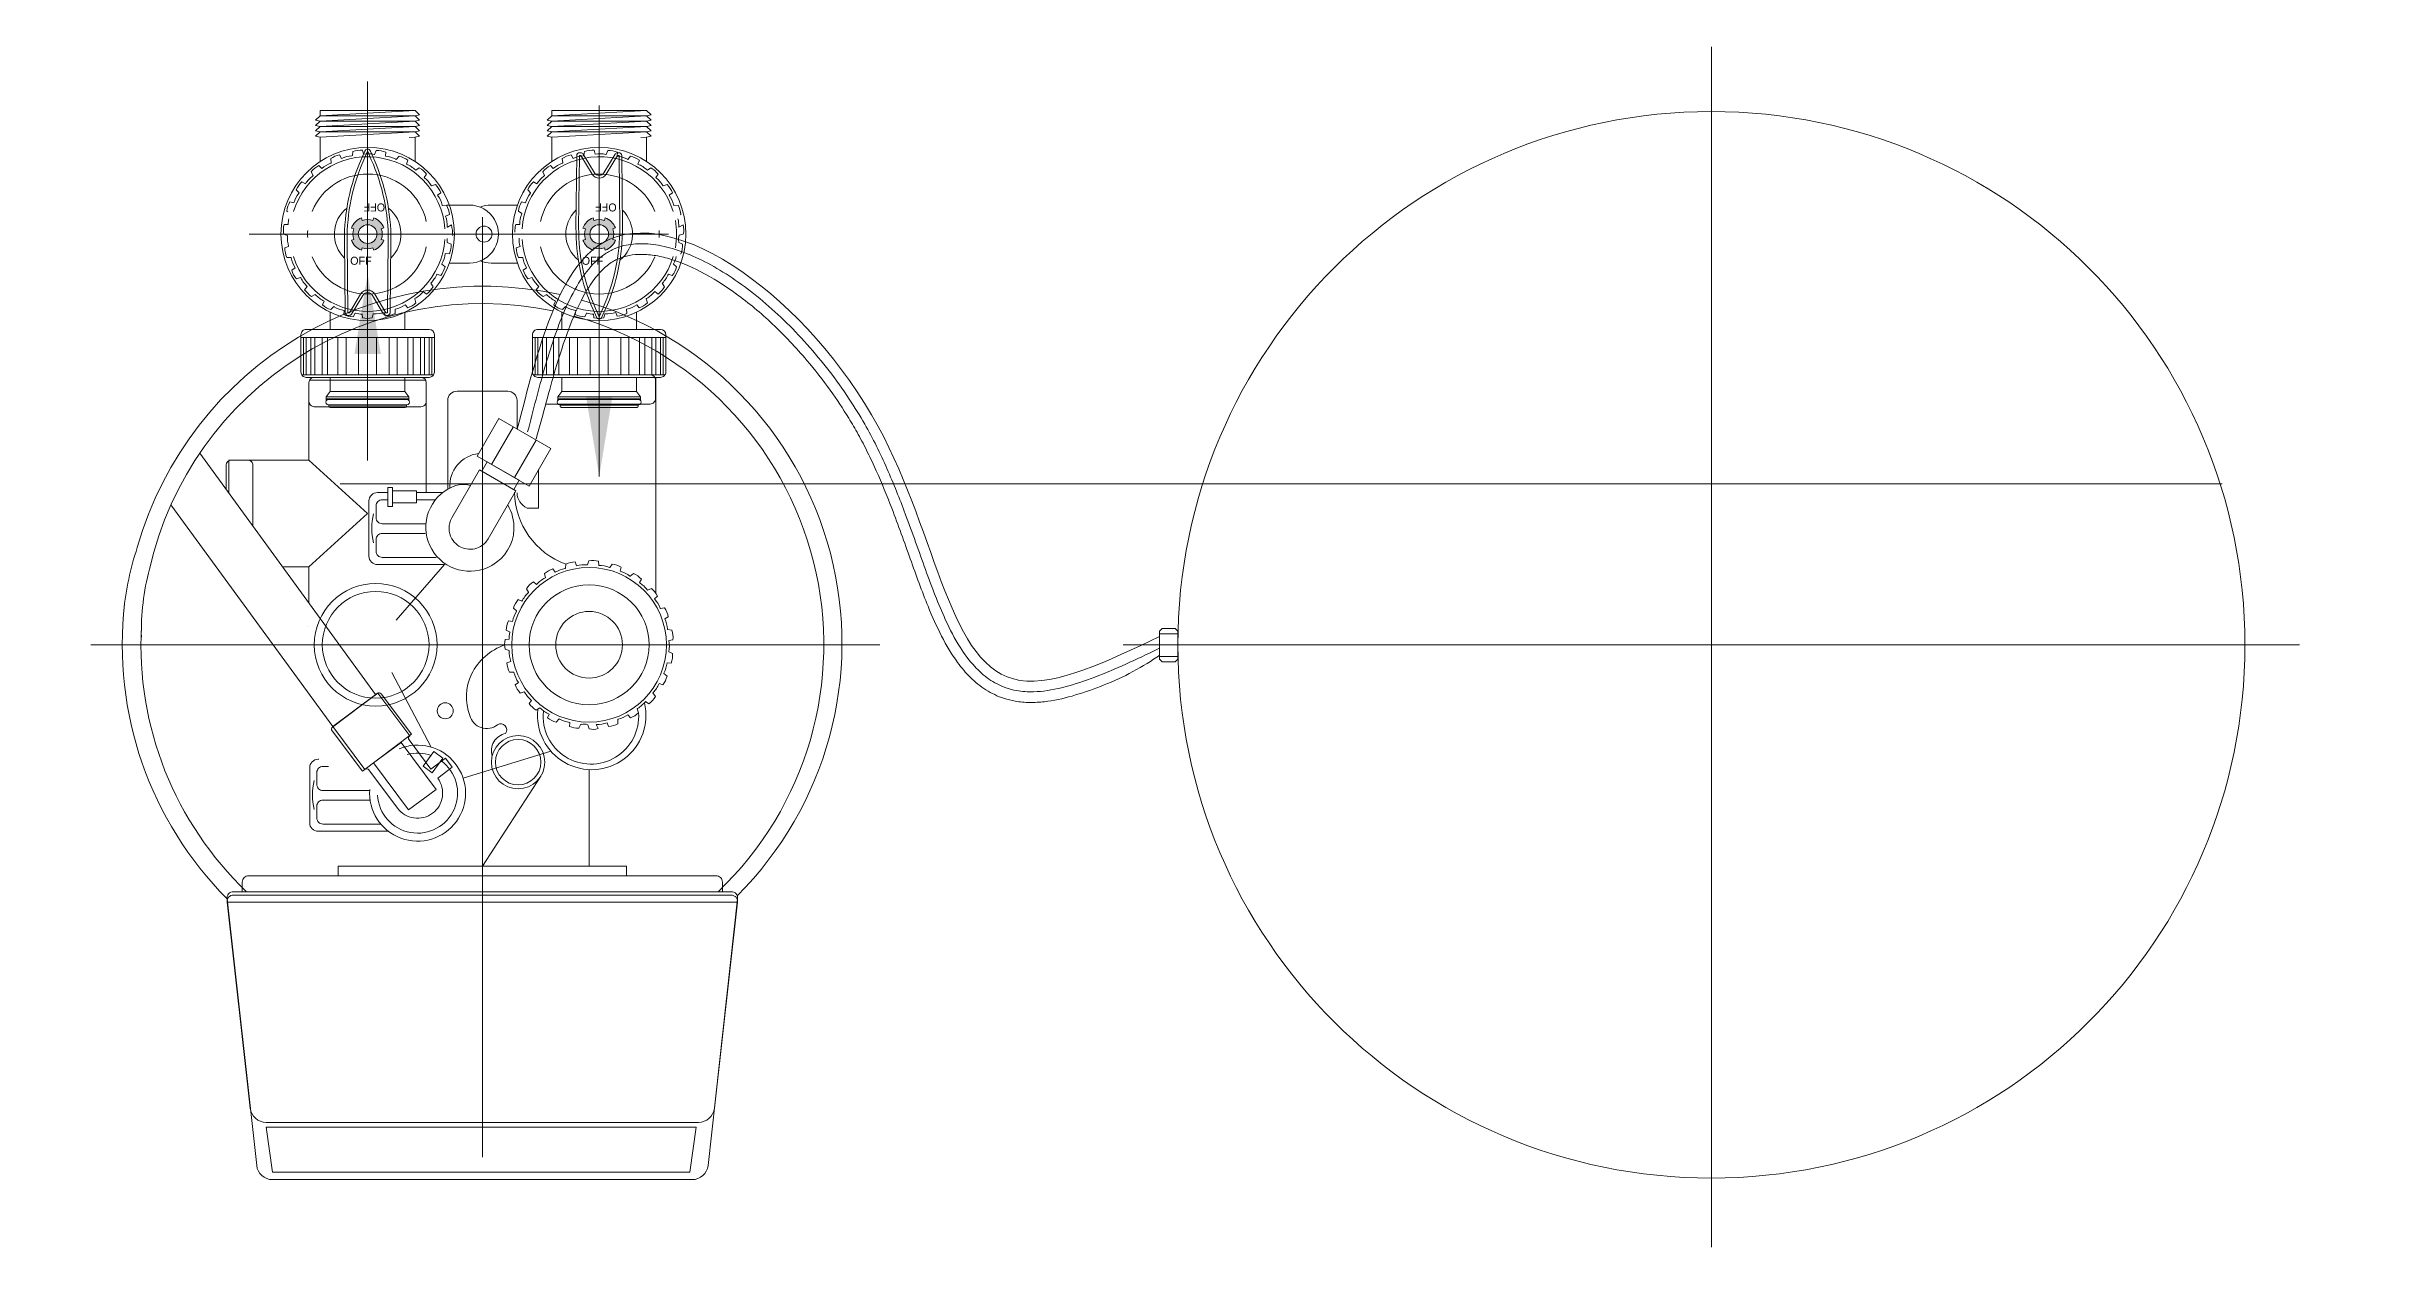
# Model space of a CAD drawing. Header units: millimetres. Extents: x -164867 to 807677, y -316775 to 513985.
# Drawn here: x 247544 to 248420, y 457676 to 458127 of the extents above; entities that cross this region are included whole.
import ezdxf

# ---------------------------------------------------------------- set-up
doc = ezdxf.new("R2010")
doc.units = ezdxf.units.MM
doc.linetypes.add('CENTER2', pattern=[28.575, 19.05, -3.175, 3.175, -3.175])
doc.linetypes.add('А_Штрихпунктирная', pattern=[1340.555525, 705.555534, -352.777767, 0, -282.222223])
doc.layers.add('00_asys', color=7, linetype='CENTER2', lineweight=13)
doc.layers.add('TECHNO', color=7, linetype='Continuous', lineweight=15)
doc.styles.add('1-floor_Tehnology_2011-07-12$0$my style', font='verdanai.ttf')
doc.styles.add('1-floor_Tehnology_2011-07-12$0$Standard', font='arial.ttf')
doc.dimstyles.new('1-floor_Tehnology_2011-07-12$0$ISO-25', dxfattribs={"dimtxt": 250, "dimasz": 200, "dimexe": 200, "dimexo": 200, "dimgap": 30, "dimtad": 1, "dimdec": 0, "dimtxsty": '1-floor_Tehnology_2011-07-12$0$my style', "dimblk": '1-floor_Tehnology_2011-07-12$0$_Oblique', "dimcen": 0, "dimdle": 200, "dimadec": 0, "dimazin": 0, "dimtfac": 1, "dimtdec": 0, "dimtmove": 0, "dimatfit": 3, "dimfxl": 1, "dimlwd": 0, "dimlwe": 0, "dimarcsym": 0})

# ---------------------------------------------------------------- blocks, each defined once
blk = doc.blocks.new('1-floor_Tehnology_2011-07-12$0$_Oblique')
at = {"color": 0, "linetype": 'ByBlock', "lineweight": -2}
blk.add_line((-0.5, -0.5), (0.5, 0.5), dxfattribs=at)
blk = doc.blocks.new('OSI Garmatnaya')
at = {"layer": '00_asys', "linetype": 'А_Штрихпунктирная', "transparency": 33554687}
blk.add_lwpolyline([(-6087.31, 0), (59815.7, 0)], dxfattribs=at)
blk = doc.blocks.new('169 ukis')
at = {"lineweight": 0}
h = blk.add_hatch(color=0, dxfattribs=at)
edge = h.paths.add_edge_path()
edge.add_arc((-119514.94, -204680.77), 6.5, 290.72274, 339.53038)
edge.add_line((-119508.85, -204683.05), (-119509.81, -204682.77))
edge.add_arc((-119514.94, -204680.77), 5.5, 338.67632, 381.32369)
edge.add_line((-119509.81, -204678.77), (-119508.86, -204678.47))
edge.add_arc((-119514.94, -204680.77), 6.5, 20.72274, 69.53038)
edge.add_line((-119512.67, -204674.68), (-119512.94, -204675.65))
edge.add_arc((-119514.94, -204680.77), 5.5, 68.67632, 111.32369)
edge.add_line((-119516.94, -204675.65), (-119517.24, -204674.69))
edge.add_arc((-119514.94, -204680.77), 6.5, 110.72274, 159.53038)
edge.add_line((-119521.03, -204678.5), (-119520.06, -204678.77))
edge.add_arc((-119514.94, -204680.77), 5.5, 158.67632, 201.32368)
edge.add_line((-119520.06, -204682.77), (-119521.02, -204683.07))
edge.add_arc((-119514.94, -204680.77), 6.5, 200.72274, 249.53038)
edge.add_line((-119517.21, -204686.86), (-119516.94, -204685.9))
edge.add_arc((-119514.94, -204680.77), 5.5, 248.67632, 291.32368)
edge.add_line((-119512.94, -204685.9), (-119512.64, -204686.85))
edge = h.paths.add_edge_path(flags=16)
edge.add_arc((-119514.94, -204680.77), 3.5, 0, 360)
h = blk.add_hatch(color=0, dxfattribs=at)
edge = h.paths.add_edge_path()
edge.add_arc((-119514.94, -204767.57), 6.5, 110.72274, 159.53038)
edge.add_line((-119521.03, -204765.3), (-119520.06, -204765.57))
edge.add_arc((-119514.94, -204767.57), 5.5, 158.67632, 201.32369)
edge.add_line((-119520.06, -204769.57), (-119521.02, -204769.87))
edge.add_arc((-119514.94, -204767.57), 6.5, 200.72274, 249.53038)
edge.add_line((-119517.21, -204773.66), (-119516.94, -204772.7))
edge.add_arc((-119514.94, -204767.57), 5.5, 248.67632, 291.32369)
edge.add_line((-119512.94, -204772.7), (-119512.64, -204773.65))
edge.add_arc((-119514.94, -204767.57), 6.5, 290.72274, 339.53038)
edge.add_line((-119508.85, -204769.85), (-119509.81, -204769.57))
edge.add_arc((-119514.94, -204767.57), 5.5, 338.67632, 381.32368)
edge.add_line((-119509.81, -204765.57), (-119508.86, -204765.27))
edge.add_arc((-119514.94, -204767.57), 6.5, 20.72274, 69.53038)
edge.add_line((-119512.67, -204761.48), (-119512.94, -204762.45))
edge.add_arc((-119514.94, -204767.57), 5.5, 68.67632, 111.32368)
edge.add_line((-119516.94, -204762.45), (-119517.24, -204761.49))
edge = h.paths.add_edge_path(flags=16)
edge.add_arc((-119514.94, -204767.57), 3.5, 0, 360)
at = {"lineweight": 0, "ltscale": 0.5}
for p, q in [((-119360.89, -204484.29), (-119360.89, -204043.41)), ((-119585.22, -204263.83), (-119134.92, -204263.83)), ((-119360.89, -204871.33), (-119360.89, -204575.58)), ((-119514.94, -204654.81, 0), (-119514.94, -204811.93, 0)), ((-119445.27, -204680.77, 0), (-119563.11, -204680.77, 0)), ((-119521.33, -204724.57), (-119168.68, -204724.57)), ((-119444.9, -204767.57, 0), (-119572.11, -204767.57, 0))]:
    blk.add_line(p, q, dxfattribs=at)
at = {"lineweight": 0}
for p, q in [((-119365.02, -204470.7), (-119365.02, -204463.83)), ((-119356.48, -204470.7), (-119356.48, -204463.83)), ((-119479.2, -204703.77, 0), (-119479.2, -204657.77, 0)), ((-119476.2, -204655.77, 0), (-119477.2, -204655.77, 0)), ((-119462.2, -204656.77, 0), (-119476.2, -204656.77, 0)), ((-119462.2, -204657.77, 0), (-119476.2, -204657.77, 0)), ((-119462.2, -204705.5, 0), (-119462.2, -204656.04, 0)), ((-119559.66, -204661.27, 0), (-119561.26, -204663, 0)), ((-119559.26, -204698.54, 0), (-119561.26, -204663, 0)), ((-119561.26, -204663, 0), (-119561.26, -204698.54, 0)), ((-119559.66, -204661.27, 0), (-119559.26, -204663, 0)), ((-119557.66, -204661.27, 0), (-119559.26, -204663, 0)), ((-119557.26, -204698.54, 0), (-119559.26, -204663, 0)), ((-119559.26, -204663, 0), (-119559.26, -204698.54, 0)), ((-119557.66, -204661.27, 0), (-119557.26, -204663, 0)), ((-119555.66, -204661.27, 0), (-119557.26, -204663, 0)), ((-119555.26, -204698.54, 0), (-119557.26, -204663, 0)), ((-119557.26, -204663, 0), (-119557.26, -204698.54, 0)), ((-119555.66, -204661.27, 0), (-119555.26, -204663, 0)), ((-119553.66, -204661.27, 0), (-119555.26, -204663, 0)), ((-119553.26, -204698.54, 0), (-119555.26, -204663, 0)), ((-119555.26, -204663, 0), (-119555.26, -204698.54, 0)), ((-119553.66, -204661.27, 0), (-119553.26, -204663, 0)), ((-119551.66, -204661.27, 0), (-119553.26, -204663, 0)), ((-119553.26, -204663, 0), (-119553.26, -204698.54, 0)), ((-119551.26, -204698.54, 0), (-119553.25, -204663, 0)), ((-119551.66, -204661.27, 0), (-119551.26, -204663, 0)), ((-119551.26, -204663, 0), (-119550.26, -204663, 0)), ((-119551.13, -204665.22, 0), (-119551.25, -204663.02, 0)), ((-119542.15, -204663, 0), (-119550.26, -204663, 0)), ((-119479.2, -204666.77, 0), (-119485.61, -204666.77, 0)), ((-119462.2, -204659.51, 0), (-119476.2, -204659.51, 0)), ((-119462.2, -204661.01, 0), (-119476.2, -204661.01, 0)), ((-119462.2, -204663.69, 0), (-119476.2, -204663.69, 0)), ((-119462.2, -204665.69, 0), (-119476.2, -204665.69, 0)), ((-119462.2, -204702.77, 0), (-119462.2, -204658.77, 0)), ((-119461.2, -204659.57, 0), (-119461.2, -204698.57, 0)), ((-119380.27, -204659.57, 0), (-119461.2, -204659.57, 0)), ((-119455.94, -204666.77, 0), (-119461.2, -204666.77, 0)), ((-119455.94, -204666.77, 0), (-119453.94, -204665.29, 0)), ((-119455.94, -204680.77, 0), (-119455.94, -204666.77, 0)), ((-119453.94, -204665.29, 0), (-119452.58, -204665.29, 0)), ((-119453.94, -204680.77, 0), (-119453.94, -204665.29, 0)), ((-119453.14, -204680.77, 0), (-119453.14, -204665.29, 0)), ((-119452.94, -204680.77, 0), (-119452.94, -204666.04, 0)), ((-119450.94, -204680.77, 0), (-119450.94, -204666.04, 0)), ((-119450.36, -204666.17, 0), (-119450.94, -204666.17, 0)), ((-119450.74, -204680.77, 0), (-119450.74, -204666.17, 0)), ((-119449.94, -204680.77, 0), (-119449.94, -204666.7, 0)), ((-119516.94, -204675.65, 0), (-119517.24, -204674.69, 0)), ((-119512.67, -204674.68, 0), (-119512.94, -204675.65, 0)), ((-119462.2, -204669.65, 0), (-119476.2, -204669.65, 0)), ((-119462.2, -204672.68, 0), (-119476.2, -204672.68, 0)), ((-119521.03, -204678.5, 0), (-119520.06, -204678.77, 0)), ((-119520.06, -204682.77, 0), (-119521.02, -204683.07, 0)), ((-119509.81, -204678.77, 0), (-119508.86, -204678.47, 0)), ((-119508.85, -204683.05, 0), (-119509.81, -204682.77, 0)), ((-119462.2, -204677.39, 0), (-119476.2, -204677.39, 0)), ((-119462.2, -204680.77, 0), (-119476.2, -204680.77, 0)), ((-119462.2, -204680.77, 0), (-119476.2, -204680.77, 0)), ((-119462.2, -204684.16, 0), (-119476.2, -204684.16, 0)), ((-119455.94, -204680.77, 0), (-119455.94, -204694.77, 0)), ((-119453.94, -204680.77, 0), (-119453.94, -204696.26, 0)), ((-119453.14, -204680.77, 0), (-119453.14, -204696.26, 0)), ((-119452.94, -204680.77, 0), (-119452.94, -204695.5, 0)), ((-119450.94, -204680.77, 0), (-119450.94, -204695.5, 0)), ((-119450.74, -204680.77, 0), (-119450.74, -204695.38, 0)), ((-119449.94, -204680.77, 0), (-119449.94, -204694.85, 0)), ((-119517.21, -204686.86, 0), (-119516.94, -204685.9, 0)), ((-119512.94, -204685.9, 0), (-119512.64, -204686.85, 0)), ((-119462.2, -204688.86, 0), (-119476.2, -204688.86, 0)), ((-119462.2, -204691.89, 0), (-119476.2, -204691.89, 0)), ((-119314.14, -204684.57), (-119277.9, -204684.57)), ((-119559.26, -204698.54, 0), (-119561.26, -204698.54, 0)), ((-119557.66, -204700.27, 0), (-119559.26, -204698.54, 0)), ((-119557.66, -204700.27, 0), (-119557.26, -204698.54, 0)), ((-119555.66, -204700.28, 0), (-119557.26, -204698.55, 0)), ((-119555.66, -204700.28, 0), (-119555.26, -204698.55, 0)), ((-119553.66, -204700.27, 0), (-119555.26, -204698.54, 0)), ((-119553.66, -204700.27, 0), (-119553.26, -204698.54, 0)), ((-119551.66, -204700.27, 0), (-119553.26, -204698.54, 0)), ((-119551.66, -204700.27, 0), (-119551.26, -204698.54, 0)), ((-119551.26, -204698.54, 0), (-119542.15, -204698.54, 0)), ((-119479.2, -204694.77, 0), (-119485.61, -204694.77, 0)), ((-119462.2, -204695.85, 0), (-119476.2, -204695.85, 0)), ((-119462.2, -204697.85, 0), (-119476.2, -204697.85, 0)), ((-119462.2, -204700.53, 0), (-119476.2, -204700.53, 0)), ((-119455.94, -204694.77, 0), (-119461.2, -204694.77, 0)), ((-119455.94, -204694.77, 0), (-119453.94, -204696.26, 0)), ((-119453.94, -204696.26, 0), (-119452.58, -204696.26, 0)), ((-119450.36, -204695.38, 0), (-119450.94, -204695.38, 0)), ((-119310.9, -204731.76, 0), (-119321.01, -204698.88, 0)), ((-119476.2, -204705.77, 0), (-119477.2, -204705.77, 0)), ((-119462.2, -204702.03, 0), (-119476.2, -204702.03, 0)), ((-119462.2, -204703.77, 0), (-119476.2, -204703.77, 0)), ((-119462.2, -204704.77, 0), (-119476.2, -204704.77, 0)), ((-119437.62, -204704.4), (-119423.59, -204712.5)), ((-119412.2, -204703.57, 0), (-119426.7, -204703.57, 0)), ((-119412.2, -204703.57, 0), (-119412.2, -204707.8, 0)), ((-119311.69, -204702.64), (-119277.9, -204724.57)), ((-119525.82, -204721.3, 0), (-119525.82, -204711.4, 0)), ((-119504.06, -204721.3, 0), (-119504.07, -204711.4, 0)), ((-119456.03, -204715.07, 0), (-119456.03, -204734.07, 0)), ((-119441.75, -204711.57, 0), (-119452.53, -204711.57, 0)), ((-119442.57, -204712.98), (-119428.54, -204721.08)), ((-119360.9, -204752.53), (-119360.9, -204716.2)), ((-119525.82, -204729.44, 0), (-119525.76, -204737.98, 0)), ((-119504.06, -204729.43, 0), (-119504.06, -204736.95, 0)), ((-119479.2, -204790.57, 0), (-119479.2, -204744.57, 0)), ((-119476.2, -204742.57, 0), (-119477.2, -204742.57, 0)), ((-119462.2, -204743.57, 0), (-119476.2, -204743.57, 0)), ((-119462.2, -204744.57, 0), (-119476.2, -204744.57, 0)), ((-119462.2, -204792.3, 0), (-119462.2, -204742.84, 0)), ((-119462.2, -204789.57, 0), (-119462.2, -204745.57, 0)), ((-119459.2, -204745.57, 0), (-119418.08, -204745.57, 0)), ((-119452.53, -204737.57, 0), (-119419.23, -204737.57, 0)), ((-119418, -204749.24), (-119418, -204739.38)), ((-119415.3, -204749.24), (-119415.3, -204742.13)), ((-119370.13, -204756.83), (-119391, -204738.73)), ((-119350.47, -204758.55), (-119322.51, -204743.74)), ((-119559.66, -204748.07, 0), (-119561.26, -204749.8, 0)), ((-119559.26, -204785.34, 0), (-119561.26, -204749.8, 0)), ((-119561.26, -204749.8, 0), (-119561.26, -204785.34, 0)), ((-119559.66, -204748.07, 0), (-119559.26, -204749.8, 0)), ((-119557.66, -204748.07, 0), (-119559.26, -204749.8, 0)), ((-119559.26, -204749.8, 0), (-119559.26, -204785.34, 0)), ((-119557.26, -204785.34, 0), (-119559.26, -204749.8, 0)), ((-119557.66, -204748.07, 0), (-119557.26, -204749.8, 0)), ((-119555.66, -204748.07, 0), (-119557.26, -204749.8, 0)), ((-119555.26, -204785.34, 0), (-119557.26, -204749.8, 0)), ((-119557.26, -204749.8, 0), (-119557.26, -204785.34, 0)), ((-119555.66, -204748.07, 0), (-119555.26, -204749.8, 0)), ((-119553.66, -204748.07, 0), (-119555.26, -204749.8, 0)), ((-119553.26, -204785.34, 0), (-119555.26, -204749.8, 0)), ((-119555.26, -204749.8, 0), (-119555.26, -204785.34, 0)), ((-119553.66, -204748.07, 0), (-119553.26, -204749.8, 0)), ((-119551.66, -204748.07, 0), (-119553.26, -204749.8, 0)), ((-119553.26, -204749.8, 0), (-119553.26, -204785.34, 0)), ((-119551.26, -204785.34, 0), (-119553.25, -204749.8, 0)), ((-119551.66, -204748.07, 0), (-119551.26, -204749.8, 0)), ((-119551.26, -204749.8, 0), (-119550.26, -204749.8, 0)), ((-119551.13, -204752.02, 0), (-119551.25, -204749.82, 0)), ((-119542.15, -204749.8, 0), (-119550.26, -204749.8, 0)), ((-119479.2, -204753.57, 0), (-119485.61, -204753.57, 0)), ((-119462.2, -204746.31, 0), (-119476.2, -204746.31, 0)), ((-119462.2, -204747.81, 0), (-119476.2, -204747.81, 0)), ((-119462.2, -204750.49, 0), (-119476.2, -204750.49, 0)), ((-119462.2, -204752.49, 0), (-119476.2, -204752.49, 0)), ((-119461.2, -204787.57, 0), (-119461.2, -204747.57, 0)), ((-119455.94, -204753.57, 0), (-119461.2, -204753.57, 0)), ((-119460.2, -204789.16, 0), (-119460.2, -204745.84, 0)), ((-119455.94, -204753.57, 0), (-119453.94, -204752.09, 0)), ((-119455.94, -204767.57, 0), (-119455.94, -204753.57, 0)), ((-119453.94, -204752.09, 0), (-119452.58, -204752.09, 0)), ((-119453.94, -204767.57, 0), (-119453.94, -204752.09, 0)), ((-119453.14, -204767.57, 0), (-119453.14, -204752.09, 0)), ((-119452.94, -204767.57, 0), (-119452.94, -204752.84, 0)), ((-119450.94, -204767.57, 0), (-119450.94, -204752.84, 0)), ((-119450.36, -204752.97, 0), (-119450.94, -204752.97, 0)), ((-119450.74, -204767.57, 0), (-119450.74, -204752.97, 0)), ((-119449.94, -204767.57, 0), (-119449.94, -204753.5, 0)), ((-119516.94, -204762.45, 0), (-119517.24, -204761.49, 0)), ((-119512.67, -204761.48, 0), (-119512.94, -204762.45, 0)), ((-119462.2, -204756.45, 0), (-119476.2, -204756.45, 0)), ((-119462.2, -204759.48, 0), (-119476.2, -204759.48, 0)), ((-119521.03, -204765.3, 0), (-119520.06, -204765.57, 0)), ((-119520.06, -204769.57, 0), (-119521.02, -204769.87, 0)), ((-119509.81, -204765.57, 0), (-119508.86, -204765.27, 0)), ((-119508.85, -204769.85, 0), (-119509.81, -204769.57, 0)), ((-119462.2, -204764.19, 0), (-119476.2, -204764.19, 0)), ((-119462.2, -204767.57, 0), (-119476.2, -204767.57, 0)), ((-119462.2, -204767.57, 0), (-119476.2, -204767.57, 0)), ((-119462.2, -204770.96, 0), (-119476.2, -204770.96, 0)), ((-119455.94, -204767.57, 0), (-119455.94, -204781.57, 0)), ((-119453.94, -204767.57, 0), (-119453.94, -204783.06, 0)), ((-119453.14, -204767.57, 0), (-119453.14, -204783.06, 0)), ((-119452.94, -204767.57, 0), (-119452.94, -204782.3, 0)), ((-119450.94, -204767.57, 0), (-119450.94, -204782.3, 0)), ((-119450.74, -204767.57, 0), (-119450.74, -204782.18, 0)), ((-119449.94, -204767.57, 0), (-119449.94, -204781.65, 0)), ((-119432.75, -204830.49), (-119342.24, -204764.59)), ((-119430.13, -204789.57, 0), (-119410.13, -204767.57, 0)), ((-119390.13, -204789.57, 0), (-119410.13, -204767.57, 0)), ((-119330.23, -204780.57, 0), (-119342.7, -204763.93, 0)), ((-119517.21, -204773.66, 0), (-119516.94, -204772.7, 0)), ((-119512.94, -204772.7, 0), (-119512.64, -204773.65, 0)), ((-119462.2, -204775.66, 0), (-119476.2, -204775.66, 0)), ((-119462.2, -204778.69, 0), (-119476.2, -204778.69, 0)), ((-119413.41, -204841.3), (-119330.26, -204780.59)), ((-119559.26, -204785.34, 0), (-119561.26, -204785.34, 0)), ((-119557.66, -204787.07, 0), (-119559.26, -204785.34, 0)), ((-119557.66, -204787.07, 0), (-119557.26, -204785.34, 0)), ((-119555.66, -204787.08, 0), (-119557.26, -204785.35, 0)), ((-119555.66, -204787.08, 0), (-119555.26, -204785.35, 0)), ((-119553.66, -204787.07, 0), (-119555.26, -204785.34, 0)), ((-119553.66, -204787.07, 0), (-119553.26, -204785.34, 0)), ((-119551.66, -204787.07, 0), (-119553.26, -204785.34, 0)), ((-119551.66, -204787.07, 0), (-119551.26, -204785.34, 0)), ((-119551.26, -204785.34, 0), (-119542.15, -204785.34, 0)), ((-119479.2, -204781.57, 0), (-119485.61, -204781.57, 0)), ((-119462.2, -204782.65, 0), (-119476.2, -204782.65, 0)), ((-119462.2, -204784.65, 0), (-119476.2, -204784.65, 0)), ((-119462.2, -204787.33, 0), (-119476.2, -204787.33, 0)), ((-119462.2, -204788.83, 0), (-119476.2, -204788.83, 0)), ((-119455.94, -204781.57, 0), (-119461.2, -204781.57, 0)), ((-119459.2, -204789.57, 0), (-119452.2, -204789.57, 0)), ((-119455.94, -204781.57, 0), (-119453.94, -204783.06, 0)), ((-119453.94, -204783.06, 0), (-119452.58, -204783.06, 0)), ((-119452.2, -204789.57, 0), (-119430.13, -204789.57, 0)), ((-119450.36, -204782.18, 0), (-119450.94, -204782.18, 0)), ((-119430.13, -204789.57, 0), (-119430.13, -204819.57, 0)), ((-119390.13, -204799.46, 0), (-119390.13, -204789.57, 0)), ((-119476.2, -204792.57, 0), (-119477.2, -204792.57, 0)), ((-119462.2, -204790.57, 0), (-119476.2, -204790.57, 0)), ((-119462.2, -204791.57, 0), (-119476.2, -204791.57, 0)), ((-119367.77, -204789.59, 2), (-119367.77, -204789.59, 2)), ((-119428.31, -204810.57, 0), (-119405.4, -204810.57, 0)), ((-119417.88, -204819.66, 0), (-119429.88, -204819.66, 0))]:
    blk.add_line(p, q, dxfattribs=at)
for points in [[(-119367.02, -204464.83), (-119367.02, -204469.7), (-119366.02, -204470.7), (-119365.02, -204470.7), (-119356.48, -204470.7), (-119355.48, -204470.7), (-119354.48, -204469.7), (-119354.48, -204464.83), (-119355.48, -204463.83), (-119366.02, -204463.83)], [(-119179.99, -204805.6), (-119179.99, -204644.44), (-119163.12, -204646.84), (-119163.12, -204803.2)], [(-119277.9, -204778.57), (-119277.9, -204670.57), (-119274.3, -204670.57), (-119274.3, -204778.57)], [(-119434.47, -204698.95), (-119420.44, -204707.05), (-119431.69, -204726.53), (-119445.72, -204718.43)], [(-119422.59, -204710.77), (-119419.13, -204712.77), (-119426.08, -204724.81), (-119429.54, -204722.81)], [(-119418.6, -204758.24), (-119418.6, -204749.24), (-119414.1, -204749.24), (-119414.1, -204758.24)], [(-119419.95, -204760.04), (-119419.95, -204758.24), (-119412.75, -204758.24), (-119412.75, -204760.04)]]:
    blk.add_lwpolyline(points, close=True, dxfattribs=at)
for points in [[(-119268.3, -204817.89), (-119268.3, -204631.25, -0.447008), (-119265.64, -204628.87), (-119165.64, -204639.98, -0.382162), (-119160.3, -204645.94), (-119160.3, -204803.2, -0.382162), (-119165.64, -204809.17), (-119265.64, -204820.28, -0.447008)], [(-119267.02, -204817.89), (-119267.02, -204631.25, -0.447008), (-119264.35, -204628.87), (-119264.35, -204628.87), (-119264.35, -204820.28), (-119264.35, -204820.28, -0.447008)], [(-119187.1, -204811.56), (-119264.35, -204820.28), (-119264.35, -204628.87), (-119187.1, -204637.59, -0.381673), (-119181.77, -204643.55), (-119181.77, -204805.6, -0.381673)], [(-119268.3, -204814.57), (-119268.3, -204634.57), (-119271.9, -204634.57, 0.414214), (-119274.3, -204636.97), (-119274.3, -204812.17, 0.414214), (-119271.9, -204814.57)], [(-119426.52, -204725.58), (-119408.5, -204735.99, 0.267949), (-119400.66, -204735.99, 0.414214), (-119397.79, -204725.28, 0.131652), (-119400.66, -204722.41), (-119418.68, -204712), (-119426.52, -204725.58)]]:
    blk.add_lwpolyline(points, format="xyb", close=True, dxfattribs=at)
at = {"lineweight": 0, "elevation": 0}
for points in [[(-119514.53, -204650.81), (-119514.96, -204649.29, 0.169481), (-119518.37, -204649.35), (-119517.55, -204650.89), (-119517.7, -204650.91, 0.063778), (-119520.66, -204651.24, 0.063778)], [(-119507.56, -204650.27), (-119507.55, -204650.14, 0.09614), (-119511.15, -204649.49), (-119511.8, -204650.94), (-119511.95, -204650.93, -0.104025), (-119514.53, -204650.81)], [(-119529.48, -204654.53), (-119530.43, -204653.33, 0.09614), (-119533.5, -204655.31), (-119532.99, -204656.81), (-119533.11, -204656.91, 0.086786), (-119536.15, -204659.56, -1.354433)], [(-119522.21, -204650.27), (-119522.27, -204650.12, 0.09614), (-119525.76, -204651.18), (-119525.69, -204652.77), (-119525.82, -204652.82, 0.086786), (-119529.48, -204654.53)], [(-119499.94, -204654.79), (-119499.4, -204653.36, 0.09614), (-119502.67, -204651.75), (-119503.7, -204652.96), (-119503.84, -204652.91, 0.060994), (-119506.5, -204651.89, 0.060994)], [(-119493.36, -204659.93), (-119492.44, -204658.71, 0.09614), (-119495.15, -204656.26), (-119496.47, -204657.13), (-119496.59, -204657.05, 0.086786), (-119499.94, -204654.79, -1.354433)], [(-119541.18, -204666.23), (-119542.62, -204665.71, 0.09614), (-119544.17, -204669.01), (-119542.95, -204670.02), (-119542.99, -204670.16, 0.086786), (-119544.17, -204674.02, -1.354433)], [(-119536.15, -204659.56), (-119537.39, -204658.66, 0.09614), (-119539.8, -204661.41), (-119538.9, -204662.72), (-119538.98, -204662.84, 0.086786), (-119541.18, -204666.23, -1.354433)], [(-119488.45, -204666.69), (-119487.23, -204665.76, 0.09614), (-119489.16, -204662.66), (-119490.67, -204663.14), (-119490.76, -204663.02, 0.086786), (-119493.36, -204659.93, -1.354433)], [(-119485.59, -204674.54), (-119484.17, -204673.98, 0.09614), (-119485.16, -204670.47), (-119486.75, -204670.51), (-119486.8, -204670.38, 0.086786), (-119488.45, -204666.69, -1.354433)], [(-119462.2, -204697.58), (-119462.2, -204661.64, -0.414212), (-119460.2, -204659.64), (-119453.2, -204659.64, -0.414215), (-119451.2, -204661.64), (-119451.2, -204700.76)], [(-119544.17, -204674.02), (-119545.7, -204673.92, 0.09614), (-119546.28, -204677.53), (-119544.82, -204678.16), (-119544.83, -204678.31, 0.086786), (-119544.9, -204682.34, -1.354433)], [(-119485.01, -204682.87), (-119483.49, -204682.73, 0.09614), (-119483.48, -204679.07), (-119485.01, -204678.68), (-119485.03, -204678.53, 0.086786), (-119485.59, -204674.54, -1.354433)], [(-119544.9, -204682.34), (-119546.39, -204682.67, 0.09614), (-119545.96, -204686.29), (-119544.39, -204686.5), (-119544.35, -204686.64, 0.086786), (-119543.3, -204690.54, -1.354433)], [(-119486.25, -204689.54), (-119484.73, -204689.75, 0.09614), (-119483.9, -204686.2), (-119485.31, -204685.47), (-119485.29, -204685.32, 0.087409), (-119484.94, -204682.86, -1.354433)], [(-119543.3, -204690.54), (-119544.65, -204691.26, 0.09614), (-119543.24, -204694.63), (-119541.67, -204694.39), (-119541.6, -204694.52, 0.086786), (-119539.51, -204697.98, -1.354433)], [(-119489.78, -204697.11), (-119488.38, -204697.73, 0.09614), (-119486.6, -204694.54), (-119487.75, -204693.45), (-119487.69, -204693.31, 0.086786), (-119486.25, -204689.54, -1.354433)], [(-119539.51, -204697.98), (-119540.61, -204699.05, 0.09614), (-119538.32, -204701.89), (-119536.88, -204701.23), (-119536.77, -204701.34, 0.086786), (-119533.82, -204704.09, -1.354433)], [(-119495.26, -204703.41), (-119494.08, -204704.39, 0.09614), (-119491.49, -204701.82), (-119492.3, -204700.45), (-119492.2, -204700.34, 0.086786), (-119489.78, -204697.11, -1.354433)], [(-119533.82, -204704.09), (-119534.58, -204705.42, 0.09614), (-119531.59, -204707.52), (-119530.39, -204706.49), (-119530.26, -204706.56, 0.086786), (-119526.66, -204708.39, -1.354433)], [(-119526.66, -204708.39), (-119527.02, -204709.88, 0.09614), (-119523.58, -204711.07), (-119522.7, -204709.75), (-119522.56, -204709.78, 0.086786), (-119518.59, -204710.55, -1.354433)], [(-119518.59, -204710.55), (-119518.53, -204712.08, 0.075407), (-119515.67, -204712.36, 0.075407)], [(-119513.44, -204710.8, 0.068955), (-119510.25, -204710.4)], [(-119510.25, -204710.4), (-119509.77, -204711.86, 0.09614), (-119506.21, -204711.05), (-119506.17, -204709.46), (-119506.03, -204709.41, 0.086786), (-119502.26, -204707.96, -1.354433)], [(-119502.26, -204707.96), (-119501.4, -204709.23, 0.09614), (-119498.2, -204707.47), (-119498.6, -204705.93), (-119498.48, -204705.85, 0.086786), (-119495.26, -204703.41, -1.354433)], [(-119319.11, -204720.9, -0.438753), (-119327.68, -204715.86, 0.824039), (-119330.92, -204718.9, -0.547844), (-119334.41, -204729.23, -0.207122), (-119349.85, -204728.65, -0.190931), (-119360.89, -204716.2, -1.32717)], [(-119521.69, -204738.34), (-119522.27, -204736.92, 0.09614), (-119525.76, -204737.98), (-119525.69, -204739.56), (-119525.82, -204739.62, 0.086786), (-119529.48, -204741.33, -1.354433)], [(-119514.44, -204735.81), (-119514.44, -204735.66, 0.053093), (-119518.37, -204736.15), (-119517.55, -204737.69), (-119517.7, -204737.71, 0.086786), (-119521.69, -204738.34)], [(-119507.68, -204738.46), (-119507.55, -204736.94, 0.09614), (-119511.15, -204736.29), (-119511.8, -204737.74), (-119511.95, -204737.73, -0.055064), (-119513.32, -204737.8, -0.055064)], [(-119536.15, -204746.36), (-119537.39, -204745.46, 0.09614), (-119539.8, -204748.21), (-119538.9, -204749.52), (-119538.98, -204749.64, 0.086786), (-119541.18, -204753.03, -1.354433)], [(-119529.48, -204741.33), (-119530.43, -204740.13, 0.09614), (-119533.5, -204742.11), (-119532.99, -204743.61), (-119533.11, -204743.71, 0.086786), (-119536.15, -204746.36, -1.354433)], [(-119499.94, -204741.59), (-119499.4, -204740.16, 0.09614), (-119502.67, -204738.55), (-119503.7, -204739.76), (-119503.84, -204739.71, 0.086786), (-119507.68, -204738.46, -1.354433)], [(-119493.36, -204746.73), (-119492.44, -204745.51, 0.09614), (-119495.15, -204743.06), (-119496.47, -204743.93), (-119496.59, -204743.85, 0.086786), (-119499.94, -204741.59, -1.354433)], [(-119461.2, -204787.57), (-119461.2, -204747.57, -0.414212), (-119459.2, -204745.57), (-119452.2, -204745.57, -0.414215), (-119450.2, -204747.57), (-119450.2, -204787.57)], [(-119541.18, -204753.03), (-119542.62, -204752.51, 0.09614), (-119544.17, -204755.81), (-119542.95, -204756.82), (-119542.99, -204756.96, 0.086786), (-119544.17, -204760.82, -1.354433)], [(-119488.45, -204753.49), (-119487.23, -204752.56, 0.09614), (-119489.16, -204749.46), (-119490.67, -204749.94), (-119490.76, -204749.82, 0.086786), (-119493.36, -204746.73, -1.354433)], [(-119485.59, -204761.34), (-119484.17, -204760.78, 0.09614), (-119485.16, -204757.27), (-119486.75, -204757.31), (-119486.8, -204757.18, 0.086786), (-119488.45, -204753.49, -1.354433)], [(-119544.17, -204760.82), (-119545.7, -204760.72, 0.09614), (-119546.28, -204764.33), (-119544.82, -204764.96), (-119544.83, -204765.11, 0.086786), (-119544.9, -204769.14, -1.354433)], [(-119485.01, -204769.67), (-119483.49, -204769.53, 0.09614), (-119483.48, -204765.87), (-119485.01, -204765.48), (-119485.03, -204765.33, 0.086786), (-119485.59, -204761.34, -1.354433)], [(-119317.96, -204785.91), (-119317.96, -204786.15, 0.414214), (-119314.81, -204789.3), (-119294.11, -204789.3, 0.414214), (-119290.96, -204786.15), (-119290.97, -204759.57)], [(-119302.66, -204766.8), (-119302.66, -204784.35, 0.414214), (-119300.41, -204786.6), (-119295.91, -204786.6, 0.414214), (-119293.66, -204784.35), (-119293.66, -204762.63), (-119293.66, -204762.63), (-119293.66, -204762.63)], [(-119544.9, -204769.14), (-119546.39, -204769.47, 0.09614), (-119545.96, -204773.09), (-119544.39, -204773.3), (-119544.35, -204773.44, 0.086786), (-119543.3, -204777.34, -1.354433)], [(-119486.25, -204776.34), (-119484.73, -204776.55, 0.09614), (-119483.9, -204773), (-119485.31, -204772.27), (-119485.29, -204772.12, 0.087409), (-119484.94, -204769.66, -1.354433)], [(-119315.26, -204782.27), (-119315.26, -204784.35, 0.414214), (-119313.01, -204786.6), (-119308.51, -204786.6, 0.414214), (-119306.26, -204784.35), (-119306.26, -204766.8), (-119306.26, -204766.8), (-119306.26, -204766.8)], [(-119543.3, -204777.34), (-119544.65, -204778.06, 0.09614), (-119543.24, -204781.43), (-119541.67, -204781.19), (-119541.6, -204781.32, 0.086786), (-119539.51, -204784.78, -1.354433)], [(-119489.78, -204783.91), (-119488.38, -204784.53, 0.09614), (-119486.6, -204781.34), (-119487.75, -204780.25), (-119487.69, -204780.11, 0.086786), (-119486.25, -204776.34, -1.354433)], [(-119539.51, -204784.78), (-119540.61, -204785.85, 0.09614), (-119538.32, -204788.69), (-119536.88, -204788.03), (-119536.77, -204788.14, 0.086786), (-119533.82, -204790.89, -1.354433)], [(-119495.26, -204790.21), (-119494.08, -204791.19, 0.046173), (-119491.49, -204788.62), (-119492.3, -204787.25), (-119492.2, -204787.14, 0.086786), (-119489.78, -204783.91, -1.354433)], [(-119533.82, -204790.89), (-119534.58, -204792.22, 0.09614), (-119531.59, -204794.32), (-119530.39, -204793.29), (-119530.26, -204793.36, 0.086786), (-119526.66, -204795.19, -1.354433)], [(-119526.66, -204795.19), (-119527.02, -204796.68, 0.09614), (-119523.58, -204797.87), (-119523.29, -204797.43)], [(-119520.67, -204797.13, 0.044628), (-119518.59, -204797.35)], [(-119518.59, -204797.35), (-119518.53, -204798.88, 0.09614), (-119514.89, -204799.08), (-119514.41, -204797.57), (-119514.27, -204797.56, 0.086786), (-119510.25, -204797.2, -1.354433)], [(-119510.25, -204797.2), (-119509.77, -204798.66, 0.09614), (-119506.21, -204797.85), (-119506.17, -204796.26), (-119506.03, -204796.21, 0.086786), (-119502.26, -204794.76, -1.354433)], [(-119502.26, -204794.76), (-119501.4, -204796.03, 0.09614), (-119498.2, -204794.27), (-119498.6, -204792.73), (-119498.48, -204792.65, 0.086786), (-119495.26, -204790.21, -1.354433)], [(-119419.13, -204820.57), (-119428.31, -204820.57, -0.414212), (-119430.13, -204818.75), (-119430.13, -204812.39, -0.414215), (-119428.31, -204810.57), (-119405.4, -204810.57)]]:
    blk.add_lwpolyline(points, format="xyb", dxfattribs=at)
for points in [[(-119476.2, -204655.77), (-119463.2, -204655.77, -0.414214), (-119461.2, -204657.77), (-119461.2, -204703.77, -0.414214), (-119463.2, -204705.77), (-119476.2, -204705.77)], [(-119512.64, -204686.85, 0.216243), (-119508.85, -204683.05), (-119509.81, -204682.77, 0.188262), (-119509.81, -204678.77), (-119508.86, -204678.47, 0.216243), (-119512.67, -204674.68), (-119512.94, -204675.65, 0.188262), (-119516.94, -204675.65), (-119517.24, -204674.69, 0.216243), (-119521.03, -204678.5), (-119520.06, -204678.77, 0.188262), (-119520.06, -204682.77), (-119521.02, -204683.07, 0.216243), (-119517.21, -204686.86), (-119516.94, -204685.9, 0.188262), (-119512.94, -204685.9), (-119512.64, -204686.85)], [(-119330.23, -204780.57), (-119342.78, -204763.74), (-119326.74, -204751.78), (-119326.69, -204751.85, 0.414214), (-119325.29, -204752.06), (-119314.25, -204743.83), (-119318.32, -204738.37), (-119314.95, -204735.86), (-119310.88, -204741.31, -0.414214), (-119297.71, -204743.23, -0.414214), (-119299.63, -204756.4), (-119314.04, -204767.14, 0.414214), (-119314.25, -204768.54), (-119314.19, -204768.62), (-119330.23, -204780.57), (-119342.78, -204763.74)], [(-119476.2, -204742.57), (-119463.2, -204742.57, -0.414214), (-119461.2, -204744.57), (-119461.2, -204790.57, -0.414214), (-119463.2, -204792.57), (-119476.2, -204792.57)], [(-119342.5, -204762.53), (-119327.33, -204751.09), (-119313.49, -204769.46), (-119328.66, -204780.9, -0.414214), (-119330.06, -204780.7), (-119342.7, -204763.93, -0.414214)], [(-119517.24, -204761.49, 0.216243), (-119521.03, -204765.3), (-119520.06, -204765.57, 0.188262), (-119520.06, -204769.57), (-119521.02, -204769.87, 0.216243), (-119517.21, -204773.66), (-119516.94, -204772.7, 0.188262), (-119512.94, -204772.7), (-119512.64, -204773.65, 0.216243), (-119508.85, -204769.85), (-119509.81, -204769.57, 0.188262), (-119509.81, -204765.57), (-119508.86, -204765.27, 0.216243), (-119512.67, -204761.48), (-119512.94, -204762.45, 0.188262), (-119516.94, -204762.45), (-119517.24, -204761.49)]]:
    blk.add_lwpolyline(points, format="xyb", close=True, dxfattribs=at)
at = {"lineweight": 0}
for points in [[(-119370.67, -204656.21), (-119371.4, -204654.86, 0.09614), (-119374.76, -204656.28), (-119374.52, -204657.84), (-119374.65, -204657.91, 0.086786), (-119378.11, -204660, -1.354433)], [(-119362.47, -204654.61), (-119362.8, -204653.12, 0.09614), (-119366.42, -204653.55), (-119366.63, -204655.12), (-119366.77, -204655.16, 0.086786), (-119370.67, -204656.21, -1.354433)], [(-119354.15, -204655.34), (-119354.05, -204653.81, 0.09614), (-119357.66, -204653.23), (-119358.29, -204654.69), (-119358.44, -204654.68, 0.086786), (-119362.47, -204654.61, -1.354433)], [(-119346.36, -204658.33), (-119345.84, -204656.89, 0.09614), (-119349.15, -204655.34), (-119350.15, -204656.56), (-119350.29, -204656.52, 0.086786), (-119354.15, -204655.34, -1.354433)], [(-119384.22, -204665.69), (-119385.55, -204664.93, 0.09614), (-119387.65, -204667.92), (-119386.62, -204669.12), (-119386.69, -204669.25, 0.086786), (-119388.52, -204672.85, -1.354433)], [(-119378.11, -204660), (-119379.18, -204658.9, 0.09614), (-119382.02, -204661.19), (-119381.36, -204662.63), (-119381.47, -204662.74, 0.086786), (-119384.22, -204665.69, -1.354433)], [(-119339.69, -204663.36), (-119338.79, -204662.12, 0.09614), (-119341.54, -204659.71), (-119342.85, -204660.61), (-119342.97, -204660.53, 0.086786), (-119346.36, -204658.33, -1.354433)], [(-119334.66, -204670.03), (-119333.46, -204669.08, 0.09614), (-119335.44, -204666.01), (-119336.94, -204666.52), (-119337.04, -204666.4, 0.086786), (-119339.69, -204663.36, -1.354433)], [(-119388.52, -204672.85), (-119390.01, -204672.49, 0.09614), (-119391.2, -204675.93), (-119389.88, -204676.81), (-119389.91, -204676.95, 0.086786), (-119390.68, -204680.92, -1.354433)], [(-119331.67, -204677.82), (-119330.25, -204677.24, 0.09614), (-119331.31, -204673.75), (-119332.9, -204673.82), (-119332.95, -204673.69, 0.086786), (-119334.66, -204670.03, -1.354433)], [(-119390.68, -204680.92), (-119392.21, -204680.98, 0.09614), (-119392.41, -204684.62), (-119390.9, -204685.1), (-119390.89, -204685.24, 0.086786), (-119390.53, -204689.27, -1.354433)], [(-119330.94, -204684.98), (-119329.42, -204684.55, 0.169481), (-119329.48, -204681.14), (-119331.02, -204681.96), (-119331.04, -204681.81, 0.086786), (-119331.67, -204677.82, -1.354433)], [(-119390.53, -204689.27), (-119391.99, -204689.74, 0.09614), (-119391.18, -204693.3), (-119389.59, -204693.34), (-119389.54, -204693.48, 0.086786), (-119388.09, -204697.25, -1.354433)], [(-119334.92, -204699.57), (-119333.49, -204700.12, 0.09614), (-119331.88, -204696.84), (-119333.09, -204695.81), (-119333.04, -204695.67, 0.086786), (-119331.79, -204691.83, -1.354433)], [(-119331.79, -204691.83), (-119330.27, -204691.96, 0.09614), (-119329.62, -204688.36), (-119331.07, -204687.71), (-119331.06, -204687.56, -0.104025), (-119330.94, -204684.98, -1.354433)], [(-119388.09, -204697.25), (-119389.36, -204698.11, 0.09614), (-119387.6, -204701.31), (-119386.06, -204700.91), (-119385.98, -204701.03, 0.086786), (-119383.54, -204704.25, -1.354433)], [(-119340.06, -204706.15), (-119338.84, -204707.07, 0.09614), (-119336.39, -204704.36), (-119337.26, -204703.04), (-119337.18, -204702.92, 0.086786), (-119334.92, -204699.57, -1.354433)], [(-119383.54, -204704.25), (-119384.52, -204705.43, 0.09614), (-119381.95, -204708.02), (-119380.58, -204707.21), (-119380.47, -204707.31, 0.086786), (-119377.24, -204709.73, -1.354433)], [(-119377.24, -204709.73), (-119377.86, -204711.13, 0.09614), (-119374.67, -204712.91), (-119373.58, -204711.76), (-119373.45, -204711.82, 0.086786), (-119369.67, -204713.26, -1.354433)], [(-119346.82, -204711.06), (-119345.89, -204712.28, 0.09614), (-119342.79, -204710.35), (-119343.27, -204708.84), (-119343.15, -204708.75, 0.086786), (-119340.06, -204706.15, -1.354433)], [(-119420.69, -204728.95, 0.217054), (-119419.25, -204737.53, 0.414214), (-119396.73, -204743.54, 0.413753), (-119390.69, -204721, 0.258687), (-119404.15, -204712.72, 0.14707), (-119413.38, -204715.06, 1.333333)], [(-119369.67, -204713.26), (-119369.88, -204714.78, 0.09614), (-119366.33, -204715.61), (-119365.6, -204714.2), (-119365.45, -204714.22, 0.087409), (-119362.99, -204714.57, -1.354433)], [(-119363, -204714.5), (-119362.86, -204716.03, 0.09614), (-119359.21, -204716.03), (-119358.81, -204714.5), (-119358.66, -204714.48, 0.086786), (-119354.67, -204713.92, -1.354433)], [(-119354.67, -204713.92), (-119354.11, -204715.35, 0.09614), (-119350.6, -204714.35), (-119350.64, -204712.76), (-119350.51, -204712.71, 0.086786), (-119346.82, -204711.06, -1.354433)], [(-119418, -204760.04), (-119418, -204763.92, 0.414214), (-119414.85, -204767.07), (-119394.15, -204767.07, 0.414214), (-119391, -204763.92), (-119391, -204738.73)], [(-119402.7, -204745.95), (-119402.7, -204762.12, 0.414214), (-119400.45, -204764.37), (-119395.95, -204764.37, 0.414214), (-119393.7, -204762.12), (-119393.7, -204741.85), (-119393.7, -204741.85), (-119393.7, -204741.85)], [(-119415.3, -204760.04), (-119415.3, -204762.12, 0.414214), (-119413.05, -204764.37), (-119408.55, -204764.37, 0.414214), (-119406.3, -204762.12), (-119406.3, -204745.98), (-119406.3, -204745.98), (-119406.3, -204745.98)]]:
    blk.add_lwpolyline(points, format="xyb", dxfattribs=at)
at = {"color": 1, "lineweight": 0, "elevation": 0}
for points in [[(-119545.44, -204673.88), (-119545.44, -204673.39, -0.405112), (-119544.42, -204672.34), (-119517.42, -204672.07, -0.108149), (-119486.66, -204678.49), (-119483.81, -204679.76, -0.750969), (-119483.81, -204681.78), (-119486.66, -204683.06, -0.108149), (-119517.42, -204689.47), (-119544.42, -204689.2, -0.405112), (-119545.44, -204688.15), (-119545.44, -204687.67, -0.263447), (-119544.93, -204686.77), (-119537.94, -204682.57, 0.56619), (-119537.94, -204678.97), (-119544.93, -204674.78, -0.263447)], [(-119544.44, -204673.88), (-119544.44, -204673.39, -0.383066), (-119544.39, -204673.34), (-119517.41, -204673.07, -0.108149), (-119487.07, -204679.4), (-119484.12, -204680.62, -0.546624), (-119484.12, -204680.92), (-119487.07, -204682.14, -0.108149), (-119517.41, -204688.47), (-119544.39, -204688.2, -0.383066), (-119544.44, -204688.15), (-119544.44, -204687.67, -0.263447), (-119544.41, -204687.62), (-119537.43, -204683.43, 0.56619), (-119537.43, -204678.11), (-119544.41, -204673.92, -0.263447)], [(-119484.44, -204774.47), (-119484.44, -204774.95, -0.405112), (-119485.46, -204776), (-119512.45, -204776.27, -0.108149), (-119543.22, -204769.86), (-119546.07, -204768.58, -0.750969), (-119546.07, -204766.56), (-119543.22, -204765.29, -0.108149), (-119512.45, -204758.87), (-119485.46, -204759.14, -0.405112), (-119484.44, -204760.19), (-119484.44, -204760.68, -0.263447), (-119484.95, -204761.58), (-119491.94, -204765.77, 0.56619), (-119491.94, -204769.37), (-119484.95, -204773.57, -0.263447)], [(-119485.44, -204774.47), (-119485.44, -204774.95, -0.383066), (-119485.48, -204775), (-119512.46, -204775.27, -0.108149), (-119542.81, -204768.94), (-119545.76, -204767.72, -0.546624), (-119545.76, -204767.42), (-119542.81, -204766.2, -0.108149), (-119512.46, -204759.87), (-119485.48, -204760.14, -0.383066), (-119485.44, -204760.19), (-119485.44, -204760.68, -0.263447), (-119485.46, -204760.72), (-119492.45, -204764.91, 0.56619), (-119492.45, -204770.23), (-119485.46, -204774.42, -0.263447)]]:
    blk.add_lwpolyline(points, format="xyb", close=True, dxfattribs=at)
at = {"lineweight": 0, "elevation": 0}
for points in [[(-119324.3, -204755.06), (-119306.68, -204741.93), (-119299.02, -204752.2), (-119316.64, -204765.34)], [(-119312.87, -204743.33), (-119315.34, -204746.73), (-119320.85, -204742.73), (-119318.37, -204739.33)]]:
    blk.add_lwpolyline(points, close=True, dxfattribs=at)
blk.add_lwpolyline([(-119390.13, -204789.57), (-119376.57, -204789.58)], dxfattribs=at)
at = {"lineweight": 0}
for centre, radius in [((-119360.89, -204263.83), 200), ((-119514.94, -204680.77, 0), 32.5), ((-119360.9, -204684.57), 29), ((-119360.9, -204684.57), 22.5), ((-119360.9, -204684.57), 12.5), ((-119514.94, -204680.77, 0), 3.5), ((-119316.87, -204711.16, 0), 10), ((-119316.87, -204711.16, 0), 8.5), ((-119514.94, -204723.95, 0), 3), ((-119514.94, -204767.57, 0), 32.5), ((-119336.14, -204738.48, 0), 3), ((-119360.9, -204764.57), 23), ((-119360.9, -204764.57), 20), ((-119514.94, -204767.57, 0), 3.5)]:
    blk.add_circle(centre, radius, dxfattribs=at)
for centre, radius, start, end in [((-119361.45, -204723.47), 133.71, 44.93478, 164.3624), ((-119360.89, -204724.57), 128, 43.67087, 164.44095), ((-119514.94, -204680.77, 0), 29, 106.93832, 266.06239), ((-119514.94, -204680.77, 0), 29, 79.81895, 100.18107), ((-119514.94, -204680.77, 0), 29, 273.93759, 73.0617), ((-119477.2, -204657.77, 0), 2, 90, 179.99999), ((-119514.94, -204680.77, 0), 22.5, 112.24351, 257.78914), ((-119514.94, -204680.77, 0), 22.5, 86.59922, 93.4008), ((-119514.94, -204680.77, 0), 22.5, 282.21084, 67.75652), ((-119451.94, -204666.06, 0), 1, 359.2894, 180.7106), ((-119450.44, -204666.67, 0), 0.5, 356.7225, 90), ((-119334.39, -204683.58, 0), 20.33, 263.6442, 103.3769), ((-119334.07, -204683.88), 17.92, 264.07956, 94.39823), ((-119514.94, -204680.77, 0), 12.5, 38.55803, 136.31515), ((-119514.94, -204680.77, 0), 12.5, 223.6849, 321.44191), ((-119360.68, -204724.32), 134.69, 167.58626, 254.18664), ((-119360.89, -204724.57), 128, 168.06806, 257.18786), ((-119451.94, -204695.49, 0), 1, 179.2894, 0.7106), ((-119450.44, -204694.88, 0), 0.5, 270, 3.2775), ((-119418.69, -204683.27), 29.29, 270.96251, 339.95748), ((-119477.2, -204703.77, 0), 2, 179.99999, 270), ((-119418.21, -204704.92, 0), 6.67, 273.244, 334.36529), ((-119514.94, -204729.43, 0), 10.88, 0, 180.02246), ((-119452.53, -204715.07, 0), 3.5, 90, 180), ((-119514.94, -204721.3, 0), 10.88, 179.97754, 201.95489), ((-119514.94, -204721.3, 0), 10.88, 338.04511, 0), ((-119420.46, -204724.56), 12.24, 186.74757, 273.5), ((-119452.53, -204734.07, 0), 3.5, 180, 270), ((-119305.26, -204748.86, 0), 18, 265.51488, 202.48512), ((-119305.26, -204748.86, 0), 15, 272.84855, 144), ((-119514.94, -204767.57, 0), 29, 93.93762, 253.06167), ((-119514.94, -204767.57, 0), 22.5, 102.21087, 247.75649), ((-119514.94, -204767.57, 0), 29, 286.9383, 86.06241), ((-119514.94, -204767.57, 0), 22.5, 292.24347, 77.78917), ((-119477.2, -204744.57, 0), 2, 90, 179.99999), ((-119305.26, -204748.86, 0), 15, 160.28109, 195.15145), ((-119451.94, -204752.86, 0), 1, 359.2894, 180.7106), ((-119450.44, -204753.47, 0), 0.5, 356.7225, 90), ((-119514.94, -204767.57, 0), 12.5, 43.68483, 141.44199), ((-119404.56, -204744.94), 21.12, 255.08388, 284.70366), ((-119514.94, -204767.57, 0), 12.5, 218.55811, 316.31508), ((-119459.2, -204787.57, 0), 2, 180, 270), ((-119451.94, -204782.29, 0), 1, 179.2894, 0.7106), ((-119452.2, -204787.57, 0), 2, 270, 0.00001), ((-119450.44, -204781.68, 0), 0.5, 270, 3.2775), ((-119304.53, -204767.17, 0), 21.12, 255.08388, 284.70366), ((-119514.94, -204767.57, 0), 22.5, 266.59919, 273.40078), ((-119477.2, -204790.57, 0), 2, 179.99999, 270), ((-119360.89, -204724.57), 128, 266.97677, 316.32913), ((-119360.8, -204724.74), 134.83, 263.421, 314.88184), ((-119365.72, -204759.3), 93.11, 255.34663, 271.182), ((-119363.99, -204755.26), 104.15, 251.30215, 264.80319)]:
    blk.add_arc(centre, radius, start, end, dxfattribs=at)
blk.add_spline([(-119441.74, -204711.47), (-119511.7, -204679.4), (-119442.79, -204576.18), (-119347.57, -204523.06), (-119364.02, -204470.7)], degree=3, dxfattribs=at)
at = {"lineweight": 0, "ltscale": 0.5}
blk.add_open_spline([(-119440.75, -204707.59), (-119448.9, -204705.51), (-119457.02, -204703.44), (-119472.34, -204698.98), (-119479.55, -204696.58), (-119489.79, -204692.2), (-119493.37, -204690.4), (-119499.62, -204686.54), (-119502.29, -204684.48), (-119505.48, -204681.23), (-119506.4, -204680.14), (-119508.01, -204677.85), (-119508.69, -204676.66), (-119509.82, -204674.17), (-119510.27, -204672.86), (-119511.14, -204669.3), (-119511.39, -204666.93), (-119511.29, -204661.91), (-119510.96, -204659.24), (-119509.7, -204653.68), (-119508.78, -204650.78), (-119505.28, -204642), (-119501.92, -204635.9), (-119493.48, -204623.64), (-119488.4, -204617.49), (-119476.91, -204605.6), (-119470.51, -204599.87), (-119460.22, -204591.94), (-119456.68, -204589.41), (-119449.98, -204584.99), (-119446.84, -204583.06), (-119440.94, -204579.69), (-119438.2, -204578.23), (-119432.64, -204575.46), (-119429.83, -204574.15), (-119421.35, -204570.39), (-119415.65, -204568.13), (-119402.86, -204563.33), (-119395.82, -204560.89), (-119382.47, -204556.04), (-119376.16, -204553.64), (-119366.67, -204549.29), (-119363.16, -204547.47), (-119357.32, -204543.79), (-119354.9, -204542), (-119350.98, -204538.37), (-119349.4, -204536.59), (-119346.71, -204532.71), (-119345.6, -204530.61), (-119344.34, -204527.07), (-119343.98, -204525.73), (-119343.54, -204523.3), (-119343.41, -204522.24), (-119343.26, -204520.09), (-119343.24, -204519), (-119343.36, -204514.53), (-119343.92, -204511.03), (-119345.66, -204503.83), (-119346.85, -204500.13), (-119349.66, -204492.55), (-119351.28, -204488.69), (-119354.76, -204480.86), (-119356.63, -204476.91), (-119359.14, -204471.63), (-119359.78, -204470.3), (-119359.58, -204470.7)], degree=3, knots=[0, 0, 0, 0, 20.846065, 20.846065, 41.69213, 41.69213, 54.657073, 54.657073, 67.622016, 67.622016, 73.963872, 73.963872, 80.463365, 80.463365, 86.962859, 86.962859, 97.443566, 97.443566, 107.924273, 107.924273, 118.404979, 118.404979, 138.85362, 138.85362, 159.302261, 159.302261, 179.750901, 179.750901, 189.941923, 189.941923, 198.574896, 198.574896, 205.915908, 205.915908, 213.256919, 213.256919, 227.938941, 227.938941, 246.553385, 246.553385, 265.167829, 265.167829, 277.459113, 277.459113, 287.639252, 287.639252, 296.073871, 296.073871, 304.508491, 304.508491, 309.352584, 309.352584, 312.981563, 312.981563, 316.610543, 316.610543, 327.769987, 327.769987, 338.929432, 338.929432, 350.088876, 350.088876, 361.248321, 361.248321, 364.989567, 364.989567, 364.989567, 364.989567], dxfattribs=at)
at = {"lineweight": 0}
blk.add_open_spline([(-119438.17, -204704.41), (-119448.1, -204701.59), (-119456.35, -204699.48), (-119469.37, -204695.67), (-119474.42, -204694.04), (-119483.68, -204690.56), (-119487.89, -204688.7), (-119493.94, -204685.41), (-119496.11, -204684.04), (-119499.82, -204681.24), (-119501.38, -204679.81), (-119503.23, -204677.66), (-119503.77, -204676.96), (-119504.63, -204675.67), (-119504.96, -204675.09), (-119505.89, -204673.27), (-119506.36, -204671.98), (-119507.05, -204669.18), (-119507.26, -204667.68), (-119507.39, -204664.44), (-119507.3, -204662.72), (-119506.82, -204659.06), (-119506.42, -204657.13), (-119504.78, -204651.21), (-119503.08, -204647.01), (-119498.57, -204638.3), (-119495.75, -204633.8), (-119489.15, -204624.77), (-119485.37, -204620.24), (-119477.02, -204611.37), (-119472.45, -204607.04), (-119463.99, -204599.86), (-119460.23, -204596.92), (-119452.96, -204591.71), (-119449.47, -204589.39), (-119443.9, -204585.99), (-119441.87, -204584.81), (-119437.6, -204582.45), (-119435.34, -204581.27), (-119430.78, -204579.01), (-119428.47, -204577.93), (-119421.51, -204574.81), (-119416.8, -204572.9), (-119405.7, -204568.62), (-119399.31, -204566.36), (-119386.94, -204561.94), (-119380.96, -204559.78), (-119371.42, -204555.89), (-119367.68, -204554.23), (-119360.63, -204550.61), (-119357.33, -204548.66), (-119352.28, -204544.96), (-119350.39, -204543.36), (-119346.93, -204539.84), (-119345.36, -204537.92), (-119342.68, -204533.7), (-119341.58, -204531.41), (-119340.35, -204527.63), (-119340, -204526.25), (-119339.59, -204523.93), (-119339.48, -204523.02), (-119339.31, -204521.2), (-119339.27, -204520.28), (-119339.24, -204517.54), (-119339.35, -204515.7), (-119339.95, -204510.42), (-119340.7, -204506.97), (-119342.68, -204499.97), (-119343.91, -204496.44), (-119346.68, -204489.28), (-119348.23, -204485.67), (-119351.99, -204478.42), (-119354.21, -204474.78), (-119356.98, -204470.7), (-119356.98, -204470.7), (-119356.98, -204470.7)], degree=3, knots=[0, 0, 0, 0, 21.311498, 21.311498, 35.955186, 35.955186, 50.598874, 50.598874, 60.395786, 60.395786, 70.192697, 70.192697, 74.998557, 74.998557, 78.89906, 78.89906, 86.904944, 86.904944, 94.910828, 94.910828, 102.916711, 102.916711, 110.922595, 110.922595, 126.470505, 126.470505, 142.018416, 142.018416, 157.566326, 157.566326, 173.114237, 173.114237, 184.600146, 184.600146, 194.620127, 194.620127, 200.277053, 200.277053, 206.427756, 206.427756, 212.578459, 212.578459, 224.879865, 224.879865, 241.66622, 241.66622, 258.452575, 258.452575, 270.158126, 270.158126, 281.863677, 281.863677, 289.672486, 289.672486, 297.481296, 297.481296, 305.290105, 305.290105, 309.579475, 309.579475, 312.313135, 312.313135, 315.046795, 315.046795, 320.514116, 320.514116, 330.716791, 330.716791, 340.919466, 340.919466, 351.122141, 351.122141, 361.324816, 361.324816, 364.989567, 364.989567, 364.989567, 364.989567], dxfattribs=at)
at = {"color": 1, "lineweight": 0, "char_height": 3, "attachment_point": 1, "style": '1-floor_Tehnology_2011-07-12$0$Standard'}
for insert, rotation in [((-119523.44, -204674.23, 0), 270), ((-119506.43, -204687.31, 0), 90), ((-119523.44, -204761.03, 0), 270), ((-119506.43, -204774.11, 0), 90)]:
    blk.add_mtext('{\\fVineta BT|b0|i0|c0|p82;OFF}', dxfattribs=dict(at, insert=insert, rotation=rotation))
at = {"lineweight": 0}
for points in [[(-119424.02, -204680.76, 0), (-119491.35, -204680.76, 0)], [(-119499.99, -204767.57, 0), (-119430.03, -204767.57, 0)]]:
    blk.add_leader(points, dimstyle='1-floor_Tehnology_2011-07-12$0$ISO-25', override={"dimasz": 30, "dimgap": 0.625, "dimtad": 0}, dxfattribs=at)
blk = doc.blocks.new('TECHNOLOGIJA Garmatnaya')
at = {"layer": 'TECHNO', "transparency": 33554687, "rotation": 270}
blk.add_blockref('169 ukis', (205393.85, -119421.24), dxfattribs=at)

msp = doc.modelspace()

# ---------------------------------------------------------------- block references
at = {"layer": 'TECHNO', "transparency": 33554687}
msp.add_blockref('TECHNOLOGIJA Garmatnaya', (247038.21, 457962.73), dxfattribs=at)

# ---------------------------------------------------------------- next in the draw order: block references
at = {"layer": '00_asys', "linetype": 'CENTER2', "lineweight": 25, "ltscale": 200, "transparency": 33554687}
msp.add_blockref('OSI Garmatnaya', (247038.21, 457962.73), dxfattribs=at)

doc.saveas('drawing.dxf')
